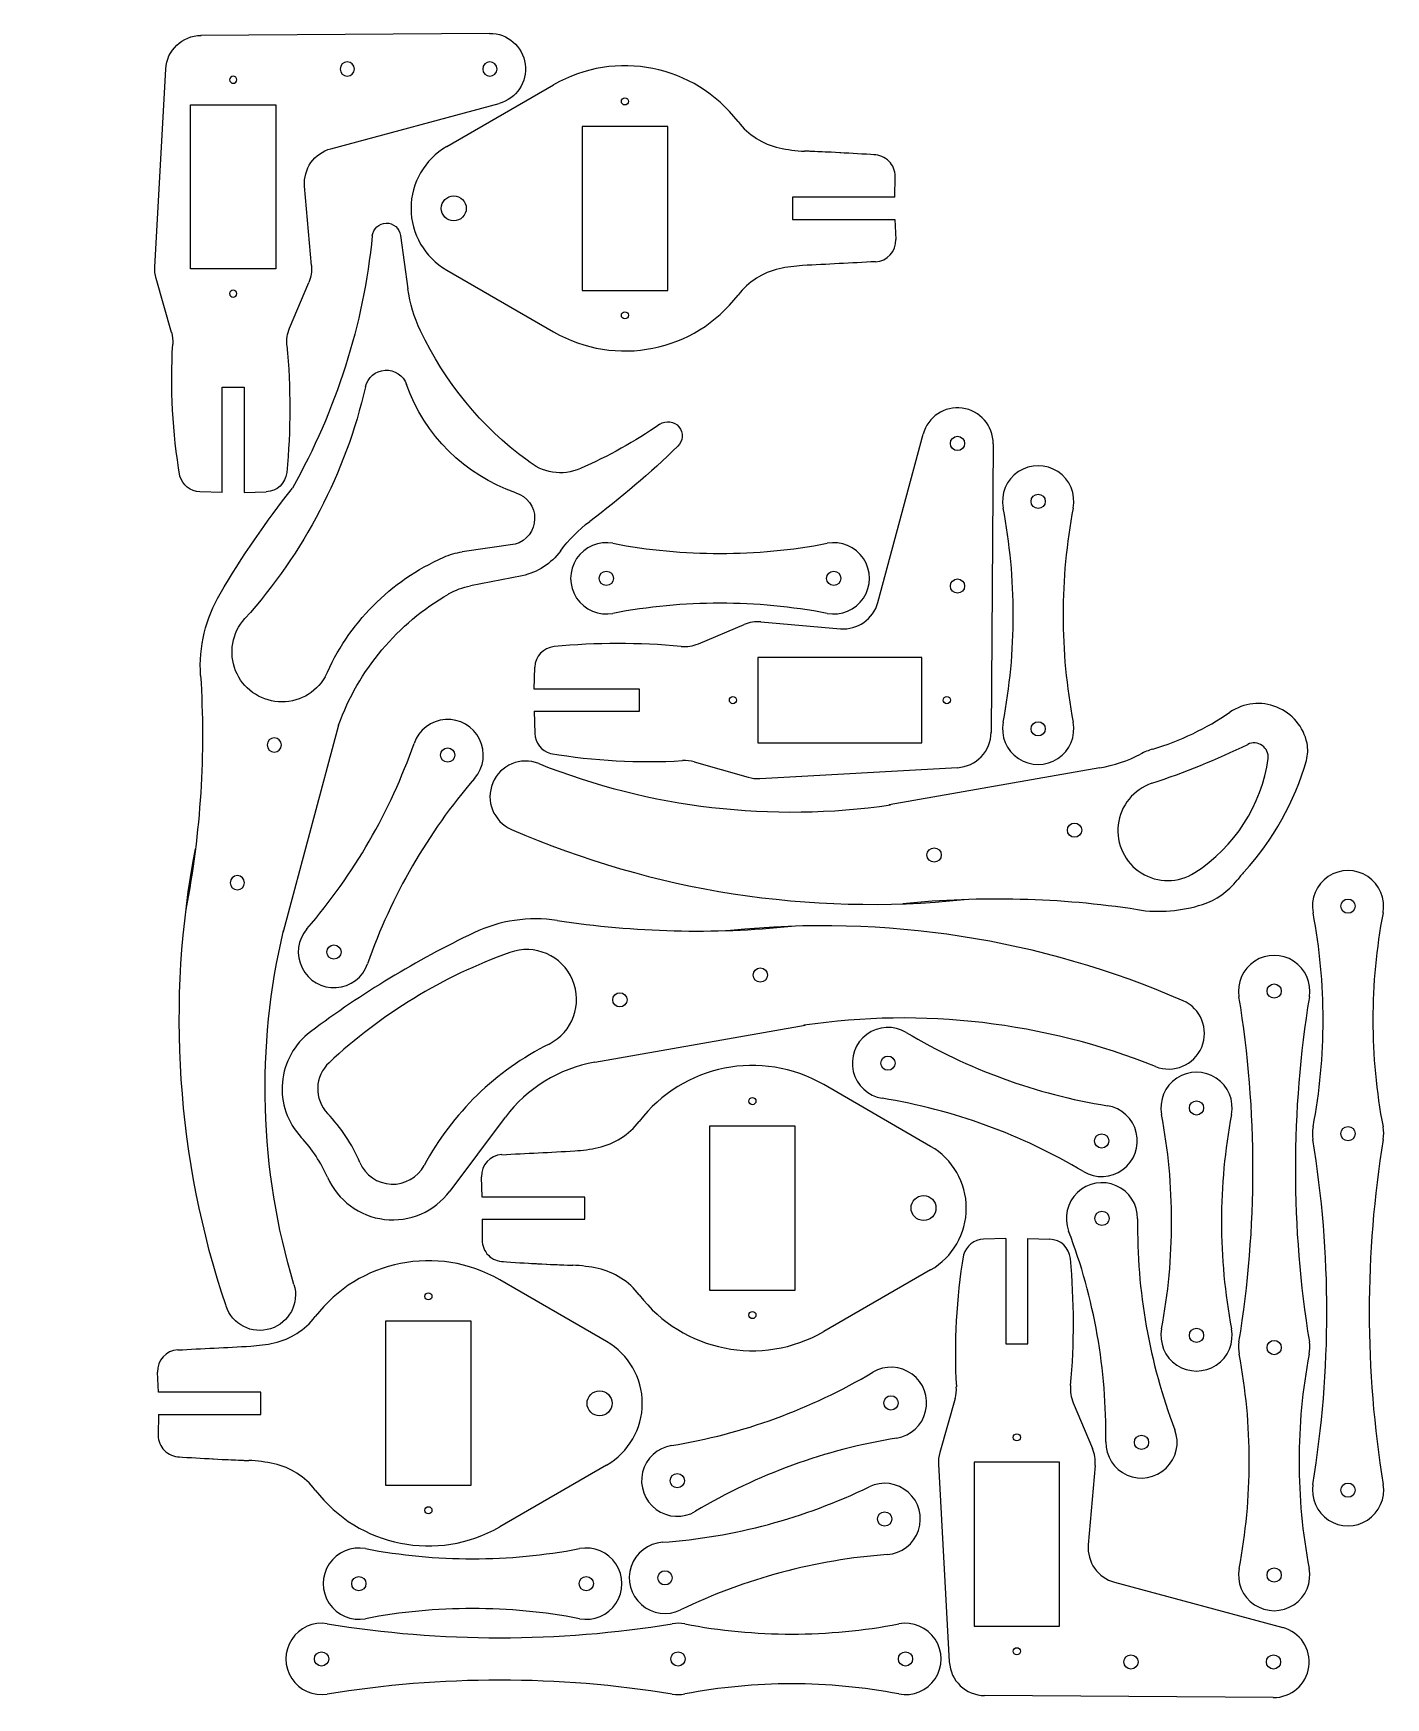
# Model space of a CAD drawing. Header units: millimetres. Extents: x -17 to 173, y -137 to 96.
import ezdxf

# ---------------------------------------------------------------- set-up
doc = ezdxf.new("R2010")
doc.units = ezdxf.units.MM
doc.layers.get('0').update_dxf_attribs({"linetype": 'CONTINUOUS', "lineweight": 25, "true_color": 0x000000})

# ---------------------------------------------------------------- blocks, each defined once
blk = doc.blocks.new('femur')
for p, q in [((20.12, 13.18), (26.46, 36.77)), ((36.29, 35.44), (36, -5.04)), ((-5.06, 7.39), (1.35, 10.09)), ((3.72, 10.46), (14.86, 9.49)), ((26.29, 5.48), (3.29, 5.48)), ((3.29, 5.48), (3.29, -6.52)), ((26.29, -6.52), (26.29, 5.48)), ((-28.09, 1.03), (-28, 4.09)), ((-13.31, 1.03), (-28.09, 1.03)), ((-13.31, -2.07), (-13.31, 1.03)), ((-28.09, -2.07), (-13.31, -2.07)), ((-28.09, -2.07), (-28, -5.19)), ((3.29, -6.52), (26.29, -6.52)), ((-5.64, -9.19), (1.92, -11.33)), ((3.56, -11.52), (31.27, -9.99))]:
    blk.add_line(p, q)
for centre, radius in [((31.29, 35.48), 1), ((31.29, 15.48), 1), ((-0.21, -0.52), 0.5), ((29.79, -0.52), 0.5)]:
    blk.add_circle(centre, radius)
for centre, radius, start, end in [((31.29, 35.48), 5, 359.5919, 164.954), ((15.29, 14.48), 5, 265.0596, 344.954), ((3.29, 5.48), 5, 85.0596, 112.7927), ((-16.19, -87.62), 95.04, 84.7303, 95.4941), ((-7, 12), 5, 264.7303, 292.7927), ((-25, 4), 3, 95.4941, 178.277), ((-25, -5.1), 3, 181.694, 254.6733), ((31, -5), 5, 273.1473, 359.5919), ((-12.07, 74.29), 83.43, 260.5318, 273.2884), ((-7, -14), 5, 74.1642, 93.2884), ((3.29, -6.52), 5, 254.1642, 273.1473)]:
    blk.add_arc(centre, radius, start, end)
blk = doc.blocks.new('femur_tibia')
for centre in [(0, 0), (31.9, 0)]:
    blk.add_circle(centre, 1)
for centre, radius, start, end in [((0, 0), 5, 79.1845, 280.8155), ((15.95, 83.49), 80, 259.1845, 280.8155), ((31.9, 0), 5, 259.1845, 100.8155), ((15.95, -83.49), 80, 79.1845, 100.8155)]:
    blk.add_arc(centre, radius, start, end)
blk = doc.blocks.new('femur_tibia_control')
for centre in [(-50, 0), (0, 0), (31.9, 0)]:
    blk.add_circle(centre, 1)
for centre, radius, start, end in [((-50, 0), 5, 80.7182, 279.2818), ((-25, 152.97), 150, 260.7182, 279.2818), ((0, 0), 5, 79.1845, 99.2818), ((15.95, 83.49), 80, 259.1845, 280.8155), ((31.9, 0), 5, 259.1845, 100.8155), ((-25, -152.97), 150, 80.7182, 99.2818), ((15.95, -83.49), 80, 79.1845, 100.8155), ((0, 0), 5, 260.7182, 280.8155)]:
    blk.add_arc(centre, radius, start, end)
blk = doc.blocks.new('coxa')
for p, q in [((-25, 8.66), (-10, 17.32)), ((6, 11.5), (-6, 11.5)), ((-6, 11.5), (-6, -11.5)), ((6, -11.5), (6, 11.5)), ((37.88, 1.55), (37.9, 4.48)), ((37.88, 1.55), (23.5, 1.55)), ((23.5, 1.55), (23.5, -1.55)), ((23.5, -1.55), (37.88, -1.55)), ((37.88, -1.55), (38, -4.37)), ((-25, -8.66), (-10, -17.32)), ((-6, -11.5), (6, -11.5))]:
    blk.add_line(p, q)
for centre, radius in [((0, 15), 0.5), ((-24, 0), 1.75), ((0, -15), 0.5)]:
    blk.add_circle(centre, radius)
for centre, radius, start, end in [((0, 0), 20, 37.4477, 120), ((23.82, 18.24), 10, 217.4477, 257.3922), ((-20, 0), 10, 120, 240), ((26, 28), 20, 257.3922, 267.7017), ((9.46, -384.21), 392.55, 86.2549, 87.7017), ((9.46, -384.21), 392.55, 86.8559, 87.7017), ((34.9, 4.5), 3, 359.5935, 90), ((35, -4.5), 3, 272.8677, 2.3969), ((23.82, -18.24), 10, 102.6078, 142.5523), ((26, -28), 20, 93.0966, 102.6078), ((163.42, -2568.18), 2563.9, 92.86768, 93.09661), ((0, 0), 20, 240, 322.5523)]:
    blk.add_arc(centre, radius, start, end)
blk = doc.blocks.new('tibia_middle')
for p, q in [((-14.41, 18.68), (-23.3, 28.16)), ((-9, 5), (-9, -25))]:
    blk.add_line(p, q)
for centre in [(-1, 0), (-1, -20)]:
    blk.add_circle(centre, 1)
for centre, radius, start, end in [((-23.13, 64.14), 20, 283.7418, 302.9878), ((-6.79, 38.98), 10, 26.8168, 122.9878), ((-16, 35), 10, 103.7418, 223.1426), ((-22.39, 62.43), 23.16, 283.1061, 303.6235), ((-6.79, 38.98), 5, 33.0467, 123.6235), ((-120.04, -18.27), 136.9, 15.5925, 26.8168), ((-16, 35), 5, 103.1061, 231.7314), ((-64.21, 1.62), 73.5, 9.7318, 33.0467), ((-44.17, -0.71), 40.48, 16.6111, 51.7314), ((-29, 5), 20, 0, 43.1426), ((-7.45, 13.15), 20, 341.3139, 15.5925), ((1.33, 12.86), 7, 196.6111, 9.7318), ((134.78, -34.95), 130.14, 161.3139, 175.838), ((-120.3, -7.89), 126.51, 326.4747, 355.8924), ((-104.61, -22.07), 95.66, 328.2728, 358.363), ((-19, -75), 5, 148.2728, 326.4747)]:
    blk.add_arc(centre, radius, start, end)
blk = doc.blocks.new('tibia_front')
blk.add_line((-10.29, 13.43), (-10.29, -16.57))
for centre in [(-2.29, 8.43), (-2.29, -11.57)]:
    blk.add_circle(centre, 1)
for centre, radius, start, end in [((-8.42, 35.66), 7, 91.7407, 204.4762), ((-8.48, 37.66), 5, 63.8201, 91.7407), ((-23.8, 6.51), 39.72, 37.8127, 63.8201), ((-8, 35), 2, 74.6311, 195.7048), ((-14.69, 15.12), 22.98, 22.7417, 71.6798), ((-49.92, 16.77), 38.59, 6.6027, 24.4762), ((-121.46, 3.1), 115.86, 8.5176, 15.7048), ((23.38, 43.12), 20, 217.8127, 222.2523), ((1.17, 22.95), 10, 7.8512, 42.2523), ((0.04, 21.29), 7, 188.5176, 22.7417), ((-8.73, 21.58), 20, 341.3139, 7.8512), ((-1.65, 22.36), 10, 186.6027, 197.3188), ((-30.29, 13.43), 20, 0, 17.3188), ((133.5, -26.52), 130.14, 161.3139, 175.838), ((-121.58, 0.54), 126.51, 326.4747, 355.8924), ((-105.9, -13.64), 95.66, 328.2728, 358.363), ((-20.29, -66.57), 5, 148.2728, 326.4747)]:
    blk.add_arc(centre, radius, start, end)
blk = doc.blocks.new('tibia_rear')
for p, q in [((1.73, 72.67), (-1.21, 65.7)), ((-25, 35), (-18.1, 32.03)), ((-27.11, 30.99), (-20.45, 27.74)), ((-7.65, 4.06), (-7.65, -25.94))]:
    blk.add_line(p, q)
for centre in [(0.35, -0.94), (0.35, -20.94)]:
    blk.add_circle(centre, 1)
for centre, radius, start, end in [((3.58, 71.89), 2, 350.6944, 157.1222), ((94.33, 57.02), 89.97, 170.6944, 194.4768), ((-19.63, 73.47), 20, 319.5086, 337.1222), ((-41.21, 91.69), 48.24, 291.4595, 319.6972), ((-41.77, 55.21), 2, 40.3701, 210.9011), ((10.56, 99.69), 66.68, 220.3701, 231.3518), ((66.93, 120.26), 128.68, 210.9011, 218.1392), ((-2, 51), 3, 358.0013, 145.4184), ((-24.98, 66.84), 24.91, 274.0713, 325.4184), ((74.23, 48.34), 73.28, 178.0013, 206.9717), ((-26.72, 53.08), 7, 231.3518, 296.5169), ((-50.01, 28.44), 20, 21.3451, 38.1392), ((-23.06, 38.23), 3.77, 92.3629, 238.9655), ((-23, 39), 9, 201.3451, 242.8614), ((-118.69, -19.21), 136.9, 15.5925, 23.1113), ((-22.05, 22.85), 10, 51.2447, 66.7222), ((-35.95, 5.53), 32.2, 8.1885, 51.2447), ((-24.84, 18.76), 10, 45.0382, 63.9756), ((-42.46, 1.11), 34.94, 4.8544, 45.0382), ((-6.09, 12.21), 20, 341.3139, 15.5925), ((2.69, 11.93), 7, 194.9794, 26.9717), ((136.14, -35.89), 130.14, 161.3139, 175.838), ((-118.94, -8.82), 126.51, 326.4747, 355.8924), ((-103.26, -23), 95.66, 328.2728, 358.363), ((-17.65, -75.94), 5, 148.2728, 326.4747)]:
    blk.add_arc(centre, radius, start, end)

msp = doc.modelspace()

# ---------------------------------------------------------------- block references
at = {"yscale": -1}
for name, p, rotation in [('femur', (12, 60.13), 89.99999999999999), ('tibia_rear', (17.82, -2.56), 525)]:
    msp.add_blockref(name, p, dxfattribs=dict(at, rotation=rotation))
for name, p, rotation in [('coxa', (66.42, 71.88), 360), ('femur', (81.78, 3.43), 720), ('femur_tibia', (124.38, -1.11), 90), ('femur_tibia', (95.71, 19.99), 180), ('tibia_front', (121.58, -19.05), 280), ('femur_tibia', (25.61, -32.42), 60.00000000000001), ('tibia_middle', (65.54, -38.14), 459.99999999999994), ('femur_tibia_control', (167.84, -57.89), 90), ('femur_tibia_control', (157.48, -87.89), 270), ('femur_tibia', (103.31, -48), 340.00000000000006), ('coxa', (84.3, -68.33), 180), ('femur_tibia', (146.59, -86.18), 90), ('femur_tibia', (133.33, -69.77), 280), ('coxa', (38.86, -95.71), 180), ('femur', (121.91, -100.69), 270), ('femur_tibia', (73.76, -106.56), 380), ('femur_tibia', (102.85, -111.93), 195), ('femur_tibia', (61, -121), 180), ('femur_tibia_control', (73.87, -131.56), 360)]:
    msp.add_blockref(name, p, dxfattribs=dict(rotation=rotation))

doc.saveas('drawing.dxf')
